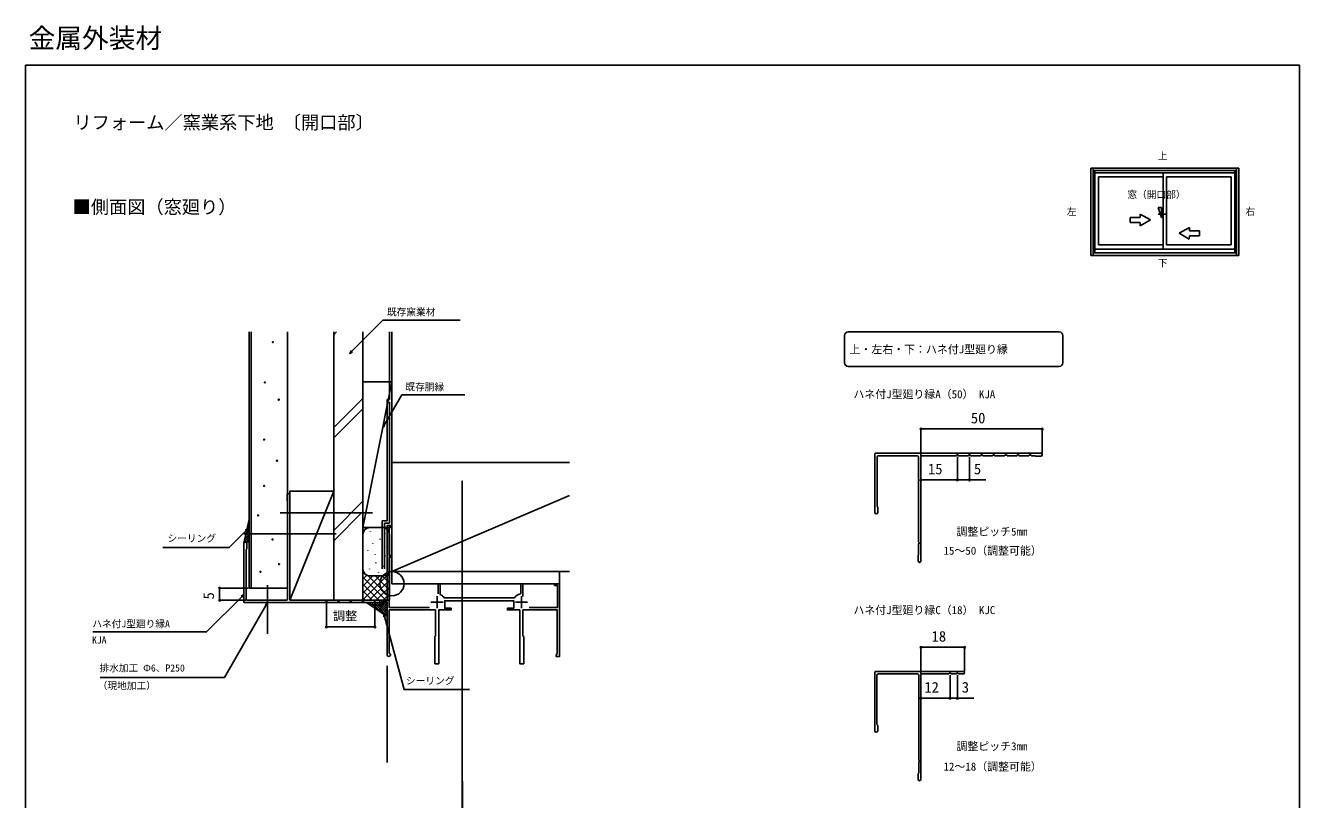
# Model space of a CAD drawing. Units: millimetres, scale not verified, with parts at other scales. Extents: x -525 to 525, y -784 to 779.
# Drawn here: x -525 to 525, y 141 to 779 of the extents above; entities that cross this region are included whole.
import ezdxf
from ezdxf.enums import TextEntityAlignment as Align

# ---------------------------------------------------------------- set-up
doc = ezdxf.new("R2010")
doc.units = ezdxf.units.MM
doc.header["$LTSCALE"] = 4
for name, color, linetype in [('0-1_USER1', 3, 'Continuous'), ('0-2_YKK_11', 7, 'Continuous'), ('0-3_YKK_12', 2, 'Continuous'), ('0-4_YKK_13', 4, 'Continuous'), ('0-5_YKK_A1', 4, 'Continuous'), ('0-6_YKK_D', 6, 'Continuous'), ('0-7_YKK_ZWAK', 7, 'Continuous'), ('0-8_YSS_K', 3, 'Continuous')]:
    doc.layers.add(name, color=color, linetype=linetype)
doc.styles.add('ＭＳ ゴシック', font='')
doc.styles.get('ＭＳ ゴシック').set_extended_font_data('MS Gothic')

msp = doc.modelspace()

# ---------------------------------------------------------------- linework, layer by layer
at = {"layer": '0-2_YKK_11'}
for p, q in [((175, 377.7), (175, 425.9)), ((175.6, 426.5), (311.8, 426.5)), ((210, 424.5), (178, 424.5)), ((213, 423.5), (213, 337.7)), ((-307, 306.304), (-307, 392.104)), ((-345, 352.104), (-345, 303.904)), ((-310, 305.304), (-342, 305.304)), ((-185.8, 308.704), (-185.8, 298.704)), ((-116.2, 308.704), (-116.2, 298.704)), ((-344.4, 303.304), (-237, 303.304)), ((-190.8, 303.704), (-180.8, 303.704)), ((-121.2, 303.704), (-111.2, 303.704)), ((175, 245.9), (175, 197.7)), ((248, 246.5), (175.6, 246.5)), ((177.6, 244.5), (210.2, 244.5)), ((213, 157.7), (213, 243.5)), ((210.6, 161.98), (210.6, 157.7))]:
    msp.add_line(p, q, dxfattribs=at)
for points in [[(177, 423.5), (177, 382.793), (177.2, 382.446), (177.4, 382.1), (177.4, 377.7)], [(211.24, 353.05), (211, 353.416), (211, 423.5)], [(242.246, 424.767), (241.869, 424.5), (214, 424.5)], [(252.246, 424.767), (251.869, 424.5), (244.131, 424.5), (243.754, 424.767)], [(262.246, 424.767), (261.869, 424.5), (254.131, 424.5), (253.754, 424.767)], [(272.246, 424.767), (271.869, 424.5), (264.131, 424.5), (263.754, 424.767)], [(282.246, 424.767), (281.869, 424.5), (274.131, 424.5), (273.754, 424.767)], [(292.246, 424.767), (291.869, 424.5), (284.131, 424.5), (283.754, 424.767)], [(302.246, 424.767), (301.869, 424.5), (294.131, 424.5), (293.754, 424.767)], [(311.8, 424.1), (307.4, 424.1), (307.054, 424.3), (306.707, 424.5), (304.131, 424.5), (303.754, 424.767)], [(-164.664, -655.028), (-164.671, -636.909), (-165.071, -636.509), (-165.071, 403.602), (-164.691, -585.309), (-178.491, -585.314)], [(-309.4, 392.104), (-309.4, 387.704), (-309.2, 387.357), (-309, 387.011), (-309, 378.22), (-308.76, 377.854)], [(-308.76, 376.754), (-309, 376.387), (-309, 306.304)], [(-227, 260.304), (-227, 303.904), (-231.6, 303.904), (-231.6, 300.304), (-233, 300.304), (-233, 305.304), (-227, 305.304), (-227, 366.904), (-223, 366.904), (-223, 365.504), (-225.2, 365.504), (-225.2, 342.304), (-223, 342.304), (-223, 340.904), (-225.2, 340.904), (-225.2, 299.304), (-192.147, 299.302)], [(-343, 306.304), (-343, 347.011), (-342.8, 347.357), (-342.6, 347.704), (-342.6, 352.104)], [(210.6, 337.7), (210.6, 342.1), (210.8, 342.446), (211, 342.793), (211, 351.583), (211.24, 351.95)], [(-109.853, 299.304), (-86.6, 299.304), (-86.6, 317.504), (-89, 317.504), (-89, 318.904), (-85, 318.904), (-85, 258.904), (-87.6, 258.904), (-87.6, 260.504), (-87.2, 260.904), (-86.8, 261.304), (-86.8, 297.304), (-115, 297.304), (-115, 275.905), (-114.4, 275.305), (-114.4, 252.904), (-117.6, 252.904), (-117.6, 297.304), (-127.8, 297.304), (-127.8, 298.704), (-122.6, 298.704), (-122.6, 304.904), (-179.4, 304.904), (-179.4, 298.704), (-174.2, 298.704), (-174.2, 297.304), (-184.4, 297.304), (-184.4, 252.904), (-187.6, 252.904), (-187.6, 275.305), (-187, 275.905), (-187, 297.304), (-225.2, 297.304), (-225.2, 262.036), (-224.9, 261.516)], [(-184.8, 310.479), (-184.8, 318.904), (-183.2, 318.904), (-183.2, 310.376), (-182.859, 309.835)], [(-117.303, 310.414), (-116.8, 311.006), (-116.8, 318.904), (-115.2, 318.904), (-115.2, 308.484)], [(-277.754, 305.037), (-278.131, 305.304), (-306, 305.304)], [(-267.754, 305.037), (-268.131, 305.304), (-275.869, 305.304), (-276.246, 305.037)], [(-257.754, 305.037), (-258.131, 305.304), (-265.869, 305.304), (-266.246, 305.037)], [(-247.754, 305.037), (-248.131, 305.304), (-255.869, 305.304), (-256.246, 305.037)], [(-237.754, 305.037), (-238.131, 305.304), (-245.869, 305.304), (-246.246, 305.037)], [(-180.201, 307.563), (-179.707, 307.304), (-122.293, 307.304), (-121.799, 307.563)], [(177.4, 197.7), (177.4, 202.1), (177, 202.5), (176.6, 202.9), (176.6, 243.5)], [(211.2, 243.5), (211.2, 173.417), (211.44, 173.05)], [(214, 244.5), (235.869, 244.5), (236.246, 244.767)], [(237.754, 244.767), (238.131, 244.5), (241.869, 244.5), (242.246, 244.767)], [(243.754, 244.767), (244.131, 244.5), (248, 244.5)], [(211.44, 171.95), (211.2, 171.583), (211.2, 163.02)]]:
    msp.add_lwpolyline(points, dxfattribs=at)
for centre, radius, start, end in [((175.6, 425.9), 0.6, 90.0003, 180.0003), ((178, 423.5), 1, 90, 180), ((210, 423.5), 1, 0, 90), ((214, 423.5), 1, 90, 180), ((243, 424.5), 0.8, 19.47122, 160.52878), ((253, 424.5), 0.8, 19.47122, 160.52878), ((263, 424.5), 0.8, 19.47122, 160.52878), ((273, 424.5), 0.8, 19.47122, 160.52878), ((283, 424.5), 0.8, 19.47122, 160.52878), ((293, 424.5), 0.8, 19.47122, 160.52878), ((303, 424.5), 0.8, 19.47122, 160.52878), ((311.8, 425.3), 1.2, 270.00073, 90.00073), ((-308.2, 392.104), 1.2, 359.99933, 179.99933), ((-309, 377.304), 0.6, 293.58053, 66.42073), ((176.2, 377.7), 1.2, 180.00146, 360), ((-343.8, 352.104), 1.2, 0.00006, 179.9986), ((211, 352.5), 0.6, 293.57933, 66.41952), ((211.8, 337.7), 1.2, 180.00073, 0.00073), ((-342, 306.304), 1, 180.00006, 270.00006), ((-310, 306.304), 1, 270.00006, 0.00006), ((-306, 306.304), 1, 180.00006, 270.00006), ((-277, 305.304), 0.8, 199.47128, 340.52884), ((-267, 305.304), 0.8, 199.47128, 340.52884), ((-257, 305.304), 0.8, 199.47128, 340.52884), ((-247, 305.304), 0.8, 199.47128, 340.52884), ((-237, 305.304), 0.8, 199.47128, 270), ((-185.8, 303.704), 6.8, 34.58075, 64.37685), ((-116.2, 303.704), 6.8, 99.33243, 145.41921), ((-344.4, 303.904), 0.6, 179.99976, 269.99976), ((-225.6, 260.304), 1.4, 179.99876, 59.99928), ((175.6, 245.9), 0.6, 90, 180), ((177.6, 243.5), 1, 90, 180), ((210.2, 243.5), 1, 0, 90), ((214, 243.5), 1, 90, 180), ((237, 244.5), 0.8, 19.47122, 160.52878), ((243, 244.5), 0.8, 19.47122, 160.52878), ((248, 245.5), 1, 0, 90), ((248, 245.5), 1, 269.99941, 359.99941), ((176.2, 197.7), 1.2, 180.00146, 360), ((211.2, 172.5), 0.6, 293.5799, 66.4201), ((211.2, 161.98), 0.6, 119.99966, 180), ((211.8, 157.7), 1.2, 180, 0), ((210.6, 163.02), 0.6, 299.99966, 360)]:
    msp.add_arc(centre, radius, start, end, dxfattribs=at)
at = {"layer": '0-3_YKK_12'}
for p, q in [((327, 526.5), (153, 526.5)), ((150, 523.5), (150, 501.165)), ((330, 501.165), (330, 523.5)), ((153, 498.165), (327, 498.165)), ((-315, 377.304), (-239, 377.304)), ((-345, 359.921), (-269, 359.921)), ((-325.527, 317.631), (-325.527, 277.631)), ((-226.959, 251.202), (-226.959, 171.554))]:
    msp.add_line(p, q, dxfattribs=at)
msp.add_circle((-223, 318.904), 10, dxfattribs=at)
for centre, start, end in [((153, 523.5), 90, 180), ((327, 523.5), 0, 90), ((153, 501.165), 180, 270), ((327, 501.165), 270, 0)]:
    msp.add_arc(centre, 3, start, end, dxfattribs=at)
at = {"layer": '0-4_YKK_13'}
for p, q in [((-340.6, 315.304), (-340.6, 526.5)), ((-339, 315.304), (-339, 526.5)), ((-309, 315.304), (-309, 526.5)), ((-340.6, 315.304), (-309, 315.304))]:
    msp.add_line(p, q, dxfattribs=at)
for centre in [(-321.062, 518.119), (-327.698, 484.863), (-316.242, 470.681), (-328.372, 437.769), (-317.704, 420.347), (-328.408, 399.613), (-333.283, 375.241), (-321.318, 355.386), (-331.43, 328.76), (-316.037, 335.051)]:
    msp.add_circle(centre, 0.4, dxfattribs=at)
at = {"layer": '0-5_YKK_A1'}
for p, q in [((352.92, 661.5), (475, 661.5)), ((352.92, 589.61), (352.92, 661.5)), ((354.81, 661.5), (354.81, 659.75)), ((473.11, 661.5), (473.11, 659.75)), ((475, 589.61), (475, 661.5)), ((354.81, 659.75), (473.11, 659.75)), ((354.81, 591.85), (354.81, 659.75)), ((354.81, 659.75), (354.81, 591.85)), ((412.56, 659.75), (354.81, 659.75)), ((356.21, 659.75), (356.21, 591.85)), ((356.21, 657.65), (471.71, 657.65)), ((359.29, 654.29), (359.29, 598.36)), ((412.63, 654.29), (359.29, 654.29)), ((412.63, 657.65), (412.63, 594.65)), ((468.63, 654.29), (415.29, 654.29)), ((415.29, 654.29), (415.29, 598.36)), ((468.63, 654.29), (468.63, 598.36)), ((471.71, 591.85), (471.71, 659.75)), ((473.11, 591.85), (473.11, 659.75)), ((385.33, 620.958), (385.33, 616.758)), ((393.73, 620.958), (385.33, 620.958)), ((402.13, 618.858), (393.73, 623.707)), ((393.73, 620.958), (393.73, 623.707)), ((408.43, 629.16), (411.23, 620.76)), ((408.43, 629.16), (411.23, 629.16)), ((408.43, 623.56), (415.29, 623.56)), ((411.23, 620.76), (411.23, 629.16)), ((411.23, 626.36), (412.63, 626.36)), ((411.23, 620.76), (412.63, 620.76)), ((385.33, 616.758), (393.73, 616.758)), ((402.13, 618.858), (393.73, 614.008)), ((393.73, 614.008), (393.73, 616.758)), ((425.791, 607.867), (434.191, 612.717)), ((434.191, 609.967), (434.191, 612.717)), ((434.191, 609.967), (442.591, 609.967)), ((442.591, 609.967), (442.591, 605.767)), ((425.791, 607.867), (434.19, 603.018)), ((434.19, 603.018), (434.191, 605.767)), ((442.591, 605.767), (434.191, 605.767)), ((352.92, 589.61), (475, 589.61)), ((354.81, 591.85), (473.11, 591.85)), ((354.81, 589.61), (354.81, 591.85)), ((354.81, 591.85), (412.56, 591.85)), ((356.21, 594.65), (471.71, 594.65)), ((359.29, 598.36), (412.63, 598.36)), ((412.56, 591.85), (473.11, 591.85)), ((415.29, 598.36), (468.63, 598.36)), ((473.11, 589.61), (473.11, 591.85))]:
    msp.add_line(p, q, dxfattribs=at)
msp.add_lwpolyline([(473.11, 591.85), (473.11, 659.75), (412.56, 659.75)], dxfattribs=at)
at = {"layer": '0-6_YKK_D'}
for p, q in [((213, 424.5), (213, 447.5)), ((313, 446.5), (213, 446.5)), ((313, 426.3), (313, 447.5)), ((243, 423.5), (243, 403.5)), ((243, 423.5), (243, 403.5)), ((253, 423.5), (253, 403.5)), ((213, 404.5), (243, 404.5)), ((-341.6, 315.304), (-366, 315.304)), ((-365, 305.304), (-365, 315.304)), ((-343, 305.304), (-366, 305.304)), ((-277.024, 303.504), (-277.024, 282.304)), ((-237, 302.904), (-237, 282.304)), ((-277.024, 283.304), (-237, 283.304)), ((213, 244.5), (213, 267.5)), ((213, 266.5), (249, 266.5)), ((249, 246.5), (249, 267.5)), ((237, 243.5), (237, 223.5)), ((237, 243.5), (237, 223.5)), ((243, 243.5), (243, 223.5)), ((237, 224.5), (213, 224.5))]:
    msp.add_line(p, q, dxfattribs=at)
for points in [[(-257.741, 508.81), (-255.938, 510.613), (-230.376, 536.175), (-166.626, 536.175)], [(-255.454, 510.13), (-257.741, 508.81), (-256.421, 511.096)], [(-230.593, 447.338), (-229.318, 449.546), (-214.762, 474.757), (-162.844, 474.757)], [(-228.726, 449.204), (-230.593, 447.338), (-229.91, 449.888)], [(243, 404.5), (253, 404.5), (266.505, 404.5)], [(-341.6, 364.365), (-343.403, 362.562), (-357.059, 348.906), (-411.89, 348.906)], [(-343.886, 363.045), (-341.6, 364.365), (-342.92, 362.079)], [(-345, 310.005), (-346.803, 308.202), (-375.798, 279.207), (-469.369, 279.207)], [(-347.286, 308.685), (-345, 310.005), (-346.32, 307.719)], [(-325.527, 303.304), (-326.802, 301.095), (-361.108, 241.675), (-463.393, 241.675)], [(-327.393, 301.437), (-325.527, 303.304), (-326.21, 300.754)], [(-229.796, 291.664), (-229.796, 294.304), (-228.476, 292.017)], [(-229.796, 294.304), (-229.136, 291.841), (-212.991, 231.589), (-159.095, 231.589)], [(237, 224.5), (243, 224.5), (256.505, 224.5)]]:
    msp.add_lwpolyline(points, dxfattribs=at)
for centre in [(213, 446.5), (313, 446.5), (213, 404.5), (243, 404.5), (243, 404.5), (253, 404.5), (-365, 315.304), (-365, 305.304), (-277.024, 283.304), (-237, 283.304), (213, 266.5), (249, 266.5), (213, 224.5), (237, 224.5), (237, 224.5), (243, 224.5)]:
    msp.add_circle(centre, 0.637, dxfattribs=at)
at = {"layer": '0-7_YKK_ZWAK'}
for q in [(-525, -783.5), (525, 746.5)]:
    msp.add_line((-525, 746.5), q, dxfattribs=at)
msp.add_lwpolyline([(-525, -783.5), (525, -783.5), (525, 746.5)], dxfattribs=at)
at = {"layer": '0-8_YSS_K'}
for p, q in [((-271, 524.094), (-268.594, 526.5)), ((-247, 526.5), (-247, 305.304)), ((-225, 470.904), (-225, 526.5)), ((-247, 485.304), (-223, 485.304)), ((-247, 485.304), (-247, 365.304)), ((-271, 447.726), (-247, 471.726)), ((-271, 439.241), (-247, 463.241)), ((-227, 370.904), (-227, 470.904)), ((-227, 470.904), (-225, 470.904)), ((-76.59, 418.904), (-223, 418.904)), ((-271, 395.304), (-307, 305.304)), ((-223, 328.904), (-76.59, 391.651)), ((-247, 386.873), (-271, 362.873)), ((-271, 354.388), (-247, 378.388)), ((-340.6, 367.365), (-341.43, 368.196)), ((-341.333, 368.633), (-340.6, 369.365)), ((-340.6, 369.365), (-341.065, 369.83)), ((-340.757, 371.209), (-340.6, 371.365)), ((-340.6, 371.365), (-340.699, 371.465)), ((-231, 370.904), (-227, 370.904)), ((-231, 370.904), (-231, 331.32)), ((-229, 368.904), (-229, 331.252)), ((-344.789, 353.177), (-340.6, 357.365)), ((-344.213, 355.753), (-340.6, 359.365)), ((-343.637, 358.329), (-340.6, 361.365)), ((-340.6, 355.365), (-343.623, 358.389)), ((-340.6, 357.365), (-343.258, 360.023)), ((-343.061, 360.905), (-340.6, 363.365)), ((-340.6, 359.365), (-342.892, 361.658)), ((-340.6, 361.365), (-342.527, 363.292)), ((-342.485, 363.481), (-340.6, 365.365)), ((-340.6, 363.365), (-342.161, 364.927)), ((-341.909, 366.057), (-340.6, 367.365)), ((-340.6, 365.365), (-341.796, 366.561)), ((-223, 365.304), (-247, 365.304)), ((-247, 359.304), (-247, 331.304)), ((-231, 365.304), (-241.32, 365.304)), ((-240.564, 361.948), (-240.564, 362.348)), ((-228.972, 360.093), (-228.972, 360.493)), ((-225, 331.304), (-225, 359.304)), ((-344.342, 353.107), (-344.72, 353.485)), ((-342.562, 353.328), (-344.354, 355.12)), ((-340.6, 353.365), (-343.989, 356.754)), ((-342.639, 353.326), (-340.6, 355.365)), ((-242.883, 346.182), (-242.883, 346.582)), ((-238.709, 351.746), (-238.709, 352.146)), ((-232.681, 355.456), (-232.681, 355.856)), ((-228.972, 348.964), (-228.972, 349.364)), ((-236.854, 342.936), (-236.854, 343.336)), ((-236.391, 335.98), (-236.391, 336.38)), ((-228.508, 341.545), (-228.508, 341.945)), ((-247, 331.304), (-247, 305.304)), ((-247, 328.215), (-246.441, 328.774)), ((-247, 305.588), (-225, 327.588)), ((-247, 322.558), (-243.642, 325.917)), ((-242.586, 325.517), (-225, 307.931)), ((-241.491, 330.88), (-241.491, 331.28)), ((-234.072, 328.098), (-234.072, 328.498)), ((-230.363, 333.198), (-230.363, 333.598)), ((-226.963, 326.865), (-225, 324.902)), ((-225, 331.304), (-225, 305.304)), ((-247, 311.245), (-232.941, 325.304)), ((-247, 316.902), (-238.598, 325.304)), ((-247, 324.274), (-228.029, 305.304)), ((-247, 318.617), (-233.686, 305.304)), ((-241.627, 305.304), (-225, 321.931)), ((-241, 325.304), (-231, 325.304)), ((-236.716, 325.304), (-225, 313.588)), ((-235.971, 305.304), (-225, 316.274)), ((-231.059, 325.304), (-225, 319.245)), ((-247, 312.961), (-239.343, 305.304)), ((-247, 307.304), (-245, 305.304)), ((-225, 305.304), (-247, 305.304)), ((-237, 304.504), (-237, 303.304)), ((-230.314, 305.304), (-225, 310.617)), ((-242.016, 303.304), (-242.818, 302.502)), ((-242.016, 303.304), (-237.969, 299.257)), ((-240.016, 303.304), (-241.62, 301.7)), ((-238.016, 303.304), (-240.421, 300.898)), ((-240.016, 303.304), (-231.922, 295.21)), ((-236.016, 303.304), (-239.223, 300.096)), ((-234.016, 303.304), (-238.025, 299.294)), ((-238.016, 303.304), (-227, 292.288)), ((-233.002, 302.318), (-236.827, 298.493)), ((-236.016, 303.304), (-227, 294.288)), ((-232.658, 300.662), (-235.629, 297.691)), ((-227.883, 303.436), (-234.431, 296.889)), ((-234.016, 303.304), (-233.002, 302.289)), ((-227, 302.32), (-233.233, 296.087)), ((-227, 300.32), (-232.034, 295.285)), ((-231.594, 300.882), (-227, 296.288)), ((-229.622, 303.697), (-231.401, 301.918)), ((-231.272, 302.559), (-227, 298.288)), ((-227, 298.32), (-230.836, 294.483)), ((-230.548, 303.836), (-227, 300.288)), ((-227, 296.32), (-229.638, 293.681)), ((-227, 294.32), (-228.44, 292.88)), ((-228.195, 303.483), (-227, 302.288)), ((-227, 292.32), (-227.242, 292.078))]:
    msp.add_line(p, q, dxfattribs=at)
for points in [[(-271, 526.5), (-271, 305.304), (-247, 305.304)], [(-223, 526.5), (-223, 328.904), (-76.59, 328.904)], [(-223, 365.304), (-223, 485.304), (-247, 365.304)], [(-229, 368.904), (-225, 368.904), (-225, 468.904)]]:
    msp.add_lwpolyline(points, dxfattribs=at)
for points in [[(-307, 305.304), (-271, 305.304), (-271, 395.304), (-307, 395.304)], [(-340.6, 353.365), (-343.8, 353.304), (-344.569, 353.025), (-344.96, 352.409), (-340.6, 371.909)], [(-85, 318.904), (-85, 328.904), (-223, 328.904), (-223, 318.904)], [(-244.016, 303.304), (-227, 291.916), (-227, 303.304), (-231, 303.904), (-231.614, 300.865), (-232.3, 300.304), (-233, 301.004), (-233.003, 303.304)]]:
    msp.add_lwpolyline(points, close=True, dxfattribs=at)
for centre, start, end in [((-241, 359.304), 90, 180), ((-231, 359.304), 0, 90), ((-241, 331.304), 180, 270), ((-231, 331.304), 270, 0)]:
    msp.add_arc(centre, 6, start, end, dxfattribs=at)

# ---------------------------------------------------------------- texts
at = {"layer": '0-1_USER1', "style": 'ＭＳ ゴシック'}
for s, height, p in [('金属外装材', 16.13, (-522.375, 755.875)), ('リフォーム／窯業系下地 〔開口部〕', 11, (-485.472, 690.46)), ('上', 5.865, (408.295, 667.023)), ('窓（開口部）', 5.865, (383.091, 635.045)), ('■側面図（窓廻り）', 11, (-486.153, 620.773)), ('左', 5.865, (333.227, 621.068)), ('右', 5.865, (480.409, 621.136)), ('下', 5.865, (408.25, 578.682)), ('上・左右・下：ハネ付J型廻り縁', 6.598, (154.131, 506.864)), ('ハネ付J型廻り縁A（50） KJA', 6.598, (157.335, 469.864)), ('調整ピッチ5mm', 6.598, (242.284, 356.608)), ('15～50（調整可能）', 6.598, (231.619, 340.864)), ('ハネ付J型廻り縁C（18） KJC', 6.598, (157.335, 291.864)), ('調整ピッチ3mm', 6.598, (242.284, 179.608)), ('12～18（調整可能）', 6.598, (231.619, 162.864))]:
    msp.add_text(s, height=height, dxfattribs=at).set_placement(p, align=Align.BOTTOM_LEFT)
at = {"layer": '0-6_YKK_D', "style": 'ＭＳ ゴシック'}
for s, height, p in [('既存窯業材', 5.865, (-227.155, 538.288)), ('既存胴縁', 5.865, (-211.907, 476.503)), ('50', 8.798, (254.136, 448.5)), ('15', 8.798, (218.795, 406.5)), ('5', 8.798, (256.664, 406.5)), ('シーリング', 5.865, (-408.004, 351.68)), ('調整', 7.331, (-271.614, 286.554)), ('ハネ付J型廻り縁A', 5.865, (-469.96, 281.147)), ('KJA', 5.865, (-470.187, 267.813)), ('18', 8.798, (221.761, 268.5)), ('排水加工 Φ6、P250', 5.865, (-464.029, 244.75)), ('シーリング', 5.865, (-211.495, 234.213)), ('（現地加工）', 5.865, (-465.484, 230.19)), ('12', 8.798, (215.796, 226.5)), ('3', 8.798, (246.664, 226.5))]:
    msp.add_text(s, height=height, dxfattribs=at).set_placement(p, align=Align.BOTTOM_LEFT)
msp.add_text('5', height=8.798, rotation=90, dxfattribs=at).set_placement((-367, 305.94), align=Align.BOTTOM_LEFT)

doc.saveas('drawing.dxf')
